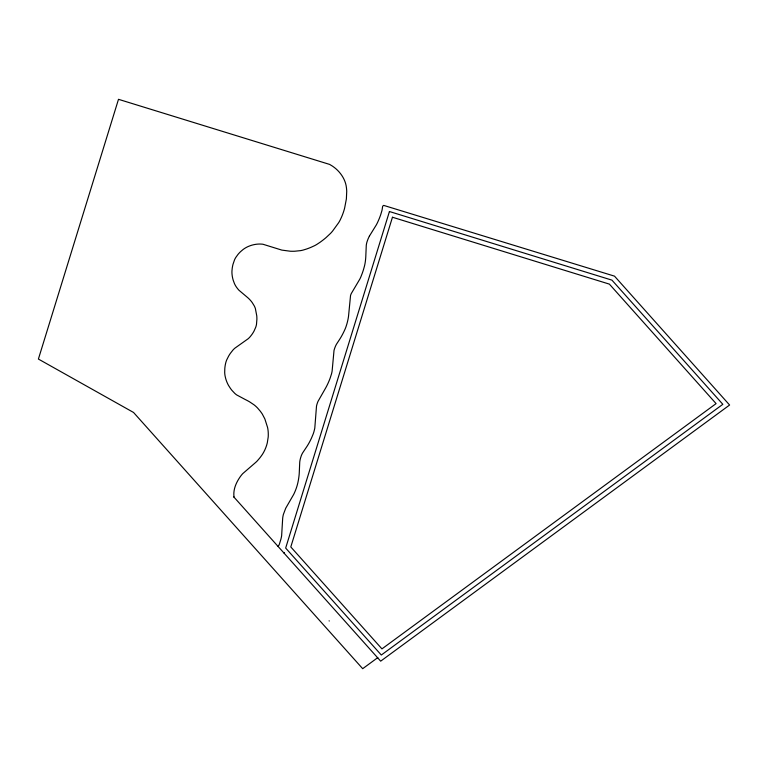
<?xml version="1.0" encoding="UTF-8"?>
<svg xmlns="http://www.w3.org/2000/svg" width="768" height="768" viewBox="0 0 768 768"><rect width="100%" height="100%" fill="white"/><g stroke="black" fill="none" stroke-linecap="round" stroke-linejoin="round"><path stroke-width="1.15" d="M284.093 553.171L284.285 552.528M369.408 236.102L376.301 224.938A51.379 51.379 0 0 0 377.827 221.885L378.778 219.725A85.69 85.69 0 0 0 380.717 214.656L381.926 210.634A23.203 23.203 0 0 0 382.387 207.946L382.627 206.477A1.555 1.555 0 0 1 382.877 206.045L383.146 205.766A1.69 1.69 0 0 1 383.779 205.421L614.506 276.144L729.6 405.024L380.669 661.162L233.578 496.685M377.818 657.59L362.688 668.688L133.546 412.464L38.4 359.05L118.493 99.312L329.635 164.419L332.429 166.118A45.168 45.168 0 0 1 335.952 168.806C341.453 173.616 345.706 180.422 346.445 187.805A48.355 48.355 0 0 1 346.723 191.357L346.378 198.931L344.64 208.032A59.952 59.952 0 0 1 343.43 212.141A64.56 64.56 0 0 1 341.501 217.162L340.262 219.83A35.558 35.558 0 0 1 338.621 222.749L332.573 231.091A46.022 46.022 0 0 1 330.509 233.414L326.006 237.638A88.694 88.694 0 0 1 319.68 242.534L316.8 244.426A36.451 36.451 0 0 1 314.554 245.683L311.05 247.296A77.77 77.77 0 0 1 306.394 249.072L303.062 250.09A31.978 31.978 0 0 1 300.595 250.627L294.797 251.222A56.726 56.726 0 0 1 290.314 251.222L281.856 250.109L262.925 244.243A26.074 26.074 0 0 0 257.165 244.166L256.157 244.282A30.106 30.106 0 0 0 250.166 245.731L248.275 246.48A25.718 25.718 0 0 0 243.072 249.523L240.72 251.52A32.592 32.592 0 0 0 237.965 254.448L235.814 257.424A21.043 21.043 0 0 0 234.566 259.757L233.021 264.25A36.97 36.97 0 0 0 232.243 268.128L231.965 270.845A23.779 23.779 0 0 0 232.032 274.214L232.234 275.904A32.573 32.573 0 0 0 233.222 280.291L234.451 283.594A22.464 22.464 0 0 0 236.467 287.155L237.437 288.461A29.242 29.242 0 0 0 239.069 290.342L247.526 297.475A29.318 29.318 0 0 1 252.23 302.592L254.237 305.856A20.861 20.861 0 0 1 255.36 308.477L256.762 315.85A44.486 44.486 0 0 1 256.896 319.258L256.493 324.336A19.786 19.786 0 0 1 255.763 327.168L254.045 331.056A32.765 32.765 0 0 1 251.664 334.829L250.349 336.499A25.421 25.421 0 0 1 248.227 338.698L234.893 348.163A22.387 22.387 0 0 0 232.906 350.112L230.39 353.318A43.085 43.085 0 0 0 228.605 356.131L226.742 359.837A22.483 22.483 0 0 0 225.667 363.11L225.331 364.666A40.656 40.656 0 0 0 224.803 368.573L224.698 372.394A24.538 24.538 0 0 0 225.11 376.08L225.648 378.384A33.043 33.043 0 0 0 227.05 382.416L227.405 383.213A28.522 28.522 0 0 0 228.576 385.517L230.41 388.358A39.792 39.792 0 0 0 231.926 390.346L234.768 393.37A21.302 21.302 0 0 0 236.717 394.944L245.194 399.494A56.678 56.678 0 0 1 246.557 400.176A60.826 60.826 0 0 1 249.792 401.971L253.978 404.784A31.488 31.488 0 0 1 257.549 408L260.112 410.986A48.336 48.336 0 0 1 262.33 414.106L264.874 418.963L267.552 427.402A29.357 29.357 0 0 1 268.147 431.28L268.205 432.058A39.389 39.389 0 0 1 268.205 437.011L267.293 442.858A37.978 37.978 0 0 1 262.435 454.349L261.571 455.558A53.779 53.779 0 0 1 259.613 458.179L257.395 460.762A27.11 27.11 0 0 1 255.677 462.442L242.746 473.626A33.686 33.686 0 0 0 240.23 476.746C236.083 482.659 232.934 489.84 234.048 497.203M329.069 620.87L329.328 620.976M369.408 236.102A39.706 39.706 0 0 0 367.939 239.27L367.114 241.517A20.227 20.227 0 0 0 366.269 245.376L365.798 256.55A62.688 62.688 0 0 1 365.462 260.506L365.376 261.235A44.563 44.563 0 0 1 364.406 266.323L363.552 269.386A87.59 87.59 0 0 1 362.179 273.504L360.835 276.95A41.002 41.002 0 0 1 359.779 279.178L351.302 293.52A16.32 16.32 0 0 0 350.544 295.517L348.538 316.118A51.408 51.408 0 0 1 347.971 319.507A56.746 56.746 0 0 1 346.272 325.891L346.042 326.592A37.747 37.747 0 0 1 345.062 329.136L344.198 331.046A85.594 85.594 0 0 1 341.779 335.77A62.563 62.563 0 0 1 339.245 339.965L336.518 344.15A21.456 21.456 0 0 0 335.578 346.003L335.117 347.098A30.048 30.048 0 0 0 334.013 350.448L332.122 371.069A33.466 33.466 0 0 1 331.459 374.064L330.077 378.326A71.712 71.712 0 0 1 326.736 385.949A67.824 67.824 0 0 1 325.306 388.598L318.038 401.347A28.81 28.81 0 0 0 317.261 403.363L316.886 404.554A16.042 16.042 0 0 0 316.483 406.358L314.794 428.141A74.333 74.333 0 0 1 314.314 430.214L313.987 431.501A33.475 33.475 0 0 1 313.152 434.093L311.587 437.866A79.267 79.267 0 0 1 309.61 441.878L309.197 442.646A56.659 56.659 0 0 1 306.499 447.11L302.602 452.966A20.851 20.851 0 0 0 301.277 455.789L300.605 457.862A31.43 31.43 0 0 0 300.096 459.907A28.714 28.714 0 0 0 299.741 462.029L299.29 472.32A53.626 53.626 0 0 1 298.963 476.256L298.858 477.053A65.347 65.347 0 0 1 297.936 482.39L297.706 483.36A50.045 50.045 0 0 1 296.573 487.354A54.941 54.941 0 0 1 293.693 494.41L285.725 508.224L283.392 514.416A35.693 35.693 0 0 0 282.941 516.48L282.835 517.085A19.008 19.008 0 0 0 282.643 518.909L281.635 535.814A67.622 67.622 0 0 1 280.896 539.242L279.427 544.042A16.541 16.541 0 0 1 278.966 545.078L278.573 545.789A4.963 4.963 0 0 1 278.093 546.451M389.434 211.526L285.667 548.074L381.312 655.027L722.842 404.314L611.942 280.138L389.434 211.526M392.458 217.238L290.794 546.95L381.955 648.883L716.093 403.613L609.389 284.122L392.458 217.238"/></g></svg>
